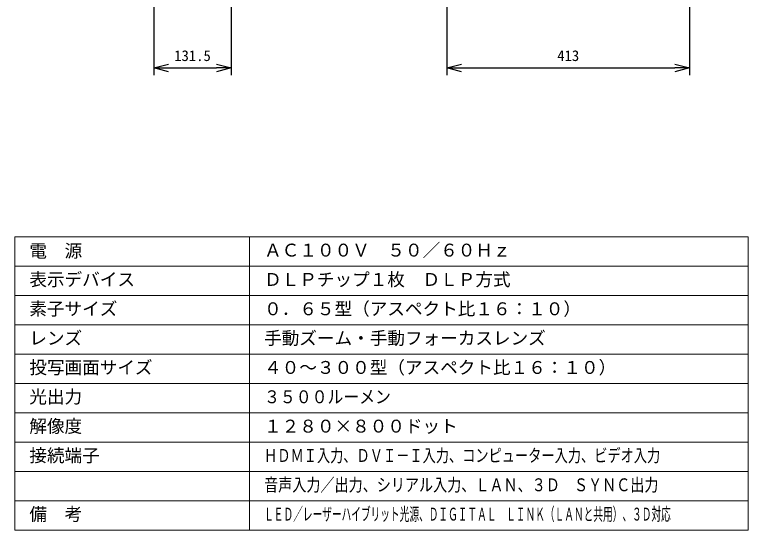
# Model space of a CAD drawing. Units: millimetres, scale not verified. Extents: x -62 to 63, y -117 to 117.
# Drawn here: x -62.5 to 62.5, y -116.5 to -28.6 of the extents above; entities that cross this region are included whole.
import ezdxf
from ezdxf.enums import TextEntityAlignment as Align

# ---------------------------------------------------------------- set-up
doc = ezdxf.new("R2010")
doc.units = ezdxf.units.MM
doc.header["$LTSCALE"] = 0.125
for name, color, linetype in [('0-0_0', 7, 'Continuous'), ('0-3_MOJI1', 7, 'Continuous'), ('0-5_SUNPO', 7, 'Continuous')]:
    doc.layers.add(name, color=color, linetype=linetype)
doc.layers.add('0-1_WAKU', color=1, linetype='Continuous', lineweight=18)
doc.styles.add('ＭＳ ゴシック', font='')
doc.styles.get('ＭＳ ゴシック').set_extended_font_data('MS Gothic')

# ---------------------------------------------------------------- blocks, each defined once
blk = doc.blocks.new('_Open30')
at = {"layer": '0-0_0'}
blk.add_line((0, 0), (-1, 0), dxfattribs=at)
blk.add_lwpolyline([(-1, 0.26795), (0, 0), (-1, -0.26795)], dxfattribs=at)
blk = doc.blocks.new('D1')
at = {"layer": '0-5_SUNPO'}
for p, q in [((116.9942, 362.725), (116.9942, 328.5596)), ((75.6427, 360.3458), (75.6427, 328.5596)), ((78.1427, 329.8096), (114.4942, 329.8096))]:
    blk.add_line(p, q, dxfattribs=at)
at = {"layer": '0-5_SUNPO', "xscale": 2.5, "yscale": 2.5, "rotation": 180}
blk.add_blockref('_Open30', (75.6427, 329.8096), dxfattribs=at)
at = {"layer": '0-5_SUNPO', "xscale": 2.5, "yscale": 2.5}
blk.add_blockref('_Open30', (116.9942, 329.8096), dxfattribs=at)
at = {"layer": '0-5_SUNPO', "style": 'ＭＳ ゴシック'}
blk.add_text('413', height=1.833, dxfattribs=at).set_placement((94.4434, 330.4346), align=Align.BOTTOM_LEFT)
blk = doc.blocks.new('D3')
at = {"layer": '0-5_SUNPO'}
for p, q in [((25.7348, 356.3945), (25.7348, 328.5596)), ((38.8848, 350.3221), (38.8848, 328.5596)), ((28.2348, 329.8096), (36.3848, 329.8096))]:
    blk.add_line(p, q, dxfattribs=at)
at = {"layer": '0-5_SUNPO', "xscale": 2.5, "yscale": 2.5, "rotation": 180}
blk.add_blockref('_Open30', (25.7348, 329.8096), dxfattribs=at)
at = {"layer": '0-5_SUNPO', "xscale": 2.5, "yscale": 2.5}
blk.add_blockref('_Open30', (38.8848, 329.8096), dxfattribs=at)
at = {"layer": '0-5_SUNPO', "style": 'ＭＳ ゴシック'}
blk.add_text('131.5', height=1.833, dxfattribs=at).set_placement((29.1848, 330.4346), align=Align.BOTTOM_LEFT)

msp = doc.modelspace()

# ---------------------------------------------------------------- linework, layer by layer
at = {"layer": '0-1_WAKU', "color": 4}
for p, q in [((-62.4907, -66.509), (-62.4907, -116.509)), ((62.5093, -66.509), (-62.4907, -66.509)), ((-22.4907, -116.509), (-22.4907, -66.509)), ((62.5093, -116.509), (62.5093, -66.509)), ((-62.4907, -116.509), (62.5093, -116.509))]:
    msp.add_line(p, q, dxfattribs=at)
at = {"layer": '0-1_WAKU'}
for p, q in [((-62.4907, -71.509), (62.5093, -71.509)), ((-62.4907, -76.509), (62.5093, -76.509)), ((-62.4907, -81.509), (62.5093, -81.509)), ((-62.4907, -86.509), (62.5093, -86.509)), ((-62.4907, -91.509), (62.5093, -91.509)), ((-62.4907, -96.509), (62.5093, -96.509)), ((-62.4907, -101.509), (62.5093, -101.509)), ((-62.4907, -106.509), (62.5093, -106.509)), ((-62.4907, -111.509), (62.5093, -111.509))]:
    msp.add_line(p, q, dxfattribs=at)

# ---------------------------------------------------------------- block references
at = {"layer": '0-5_SUNPO'}
for name in ['D1', 'D3']:
    msp.add_blockref(name, (-64.4907, -367.509), dxfattribs=at)

# ---------------------------------------------------------------- texts
at = {"layer": '0-3_MOJI1', "style": 'ＭＳ ゴシック'}
for s, p in [('電\u3000源', (-59.9907, -70.6409)), ('ＡＣ１００Ｖ\u3000５０／６０Ｈｚ', (-19.9907, -70.509)), ('表示デバイス', (-59.9907, -75.509)), ('ＤＬＰチップ１枚\u3000ＤＬＰ方式', (-19.9907, -75.509)), ('素子サイズ', (-59.9907, -80.509)), ('０．６５型（アスペクト比１６：１０）', (-19.9907, -80.509)), ('レンズ', (-59.9907, -85.509)), ('手動ズーム・手動フォーカスレンズ', (-19.9907, -85.509)), ('投写画面サイズ', (-59.9907, -90.509)), ('４０～３００型（アスペクト比１６：１０）', (-19.9907, -90.509)), ('光出力', (-59.9907, -95.509)), ('解像度', (-59.9907, -100.509)), ('１２８０×８００ドット', (-19.9907, -100.509)), ('接続端子', (-59.9907, -105.509)), ('備\u3000考', (-59.9907, -115.509))]:
    msp.add_text(s, height=2.199, dxfattribs=at).set_placement(p, align=Align.BOTTOM_LEFT)
for s, width, p in [('３５００ルーメン', 0.9, (-19.9907, -95.509)), ('ＨＤＭＩ入力、ＤＶＩ－Ｉ入力、コンピューター入力、ビデオ入力', 0.75, (-19.9907, -105.509)), ('音声入力／出力、シリアル入力、ＬＡＮ、３Ｄ\u3000ＳＹＮＣ出力', 0.8, (-19.9907, -110.509)), ('ＬＥＤ／レーザーハイブリット光源、ＤＩＧＩＴＡＬ\u3000ＬＩＮＫ（ＬＡＮと共用）、３Ｄ対応', 0.55, (-19.9907, -115.509))]:
    msp.add_text(s, height=2.199, dxfattribs=dict(at, width=width)).set_placement(p, align=Align.BOTTOM_LEFT)

doc.saveas('drawing.dxf')
